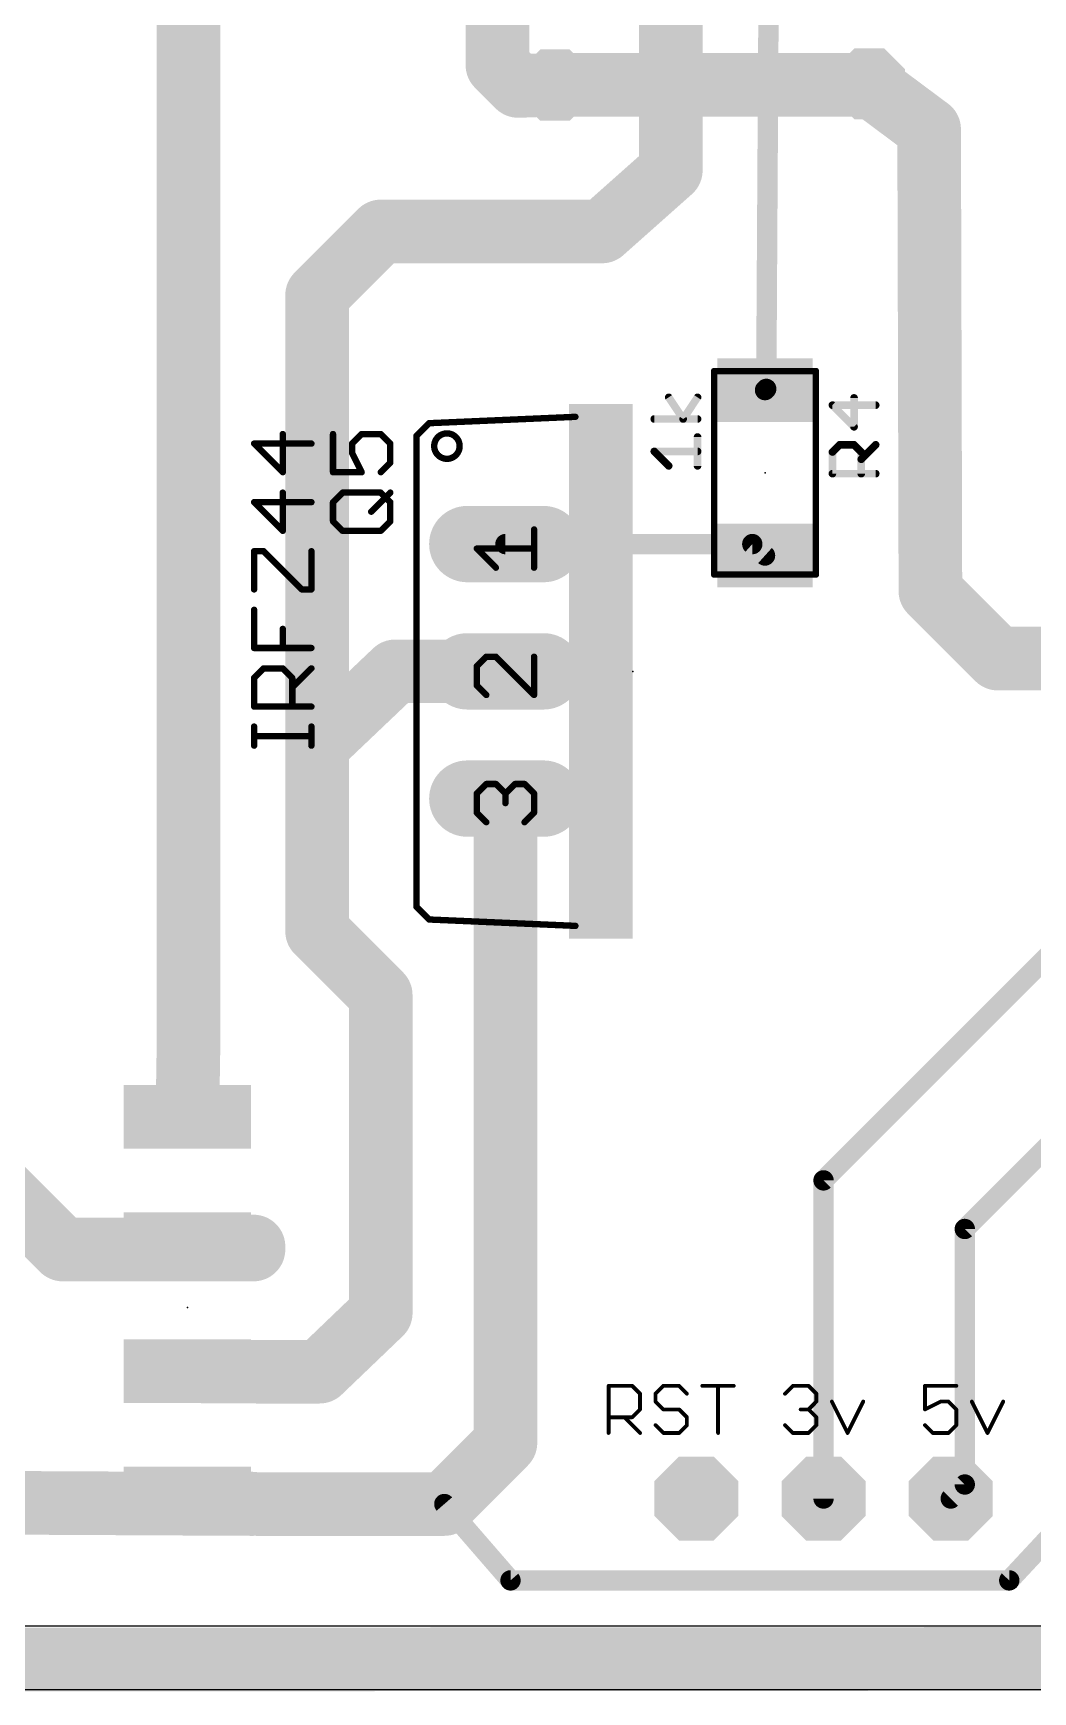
# Model space of a CAD drawing. Extents: x -5.4 to 69.8, y 0.1 to 57.2.
# Drawn here: x 21 to 40.96, y 0.06 to 33.17 of the extents above; entities that cross this region are included whole.
import ezdxf

# ---------------------------------------------------------------- set-up
doc = ezdxf.new("R2010")
doc.units = 0
for name, color, linetype in [('1', 22, 'CONTINUOUS'), ('16', 175, 'CONTINUOUS'), ('17', 82, 'CONTINUOUS'), ('18', 82, 'CONTINUOUS'), ('20', 7, 'CONTINUOUS'), ('21', 253, 'CONTINUOUS'), ('23', 7, 'CONTINUOUS'), ('25', 253, 'CONTINUOUS'), ('27', 253, 'CONTINUOUS'), ('51', 253, 'CONTINUOUS')]:
    doc.layers.add(name, color=color, linetype=linetype)

# ---------------------------------------------------------------- blocks, each defined once
blk = doc.blocks.new('RECT')
blk.add_solid([(-0.5, -0.5), (0.5, -0.5), (-0.5, 0.5), (0.5, 0.5)])
blk = doc.blocks.new('LONGP100')
at = {"const_width": 1}
blk.add_lwpolyline([(-0.5, 0), (0.5, 0)], dxfattribs=at)
at = {"const_width": 0.5}
for points in [[(-0.5, 0.25, 1), (-0.5, -0.25)], [(0.5, -0.25, 1), (0.5, 0.25)]]:
    blk.add_lwpolyline(points, format="xyb", dxfattribs=at)
blk = doc.blocks.new('OCTAGONP')
at = {"const_width": 0.5}
blk.add_lwpolyline([(-0.25, -0.1036), (-0.25, 0.1036), (-0.1036, 0.25), (0.1036, 0.25), (0.25, 0.1036), (0.25, -0.1036), (0.1036, -0.25), (-0.1036, -0.25), (-0.25, -0.1036), (-0.25, 0.1036)], dxfattribs=at)
blk = doc.blocks.new('OCTAGONV')
at = {"const_width": 0.5}
blk.add_lwpolyline([(-0.25, -0.1036), (-0.25, 0.1036), (-0.1036, 0.25), (0.1036, 0.25), (0.25, 0.1036), (0.25, -0.1036), (0.1036, -0.25), (-0.1036, -0.25), (-0.25, -0.1036), (-0.25, 0.1036)], dxfattribs=at)

msp = doc.modelspace()

# ---------------------------------------------------------------- linework, layer by layer
at = {"layer": '1'}
for points, const_width in [([(33.7312, 38.227), (33.7312, 30.4292)], 1.27), ([(35.7124, 38.7858), (35.6362, 26.068)], 0.4064), ([(30.27, 36.58), (30.27, 32.528)], 1.27), ([(24.1, 35.8), (24.1, 12.79)], 1.27), ([(30.27, 32.528), (30.684, 32.114)], 1.27), ([(30.684, 32.114), (31.4206, 32.1394)], 1.27), ([(37.6944, 32.1394), (38.8882, 31.2504)], 1.27), ([(38.8882, 31.2504), (38.9136, 22.0302)], 1.27), ([(33.7312, 30.4292), (32.3596, 29.21)], 1.27), ([(27.94, 29.21), (26.67, 27.94)], 1.27), ([(32.3596, 29.21), (27.94, 29.21)], 1.27), ([(26.67, 27.94), (26.67, 18.9484)], 1.27), ([(35.6362, 26.068), (35.6116, 26.0434)], 0.4064), ([(30.43, 22.97), (35.358, 22.97)], 0.4064), ([(35.358, 22.97), (35.6116, 22.7414)], 0.4064), ([(38.9136, 22.0302), (40.2598, 20.684)], 1.27), ([(40.2598, 20.684), (51.639, 20.684)], 1.27), ([(28.2278, 20.43), (26.67, 18.9484)], 1.27), ([(30.43, 20.43), (28.2278, 20.43)], 1.27), ([(26.67, 18.9484), (26.67, 15.24)], 1.27), ([(30.43, 17.89), (30.43, 5.03)], 1.27), ([(26.67, 15.24), (27.94, 13.97)], 1.27), ([(36.78, 10.27), (41.86, 15.35)], 0.4064), ([(27.94, 13.97), (27.94, 7.62)], 1.27), ([(24.1, 12.79), (24.08, 11.54)], 1.27), ([(41.6, 11.3), (39.6, 9.3)], 0.4064), ([(20.32, 10.16), (21.59, 8.89)], 1.27), ([(36.78, 3.92), (36.78, 10.27)], 0.4064), ([(25.4, 8.95), (24.08, 9)], 1.27), ([(21.59, 8.89), (25.4, 8.89)], 1.27), ([(25.4, 8.89), (25.4, 8.95)], 1.27), ([(39.6, 9.3), (39.6, 4.2)], 0.4064), ([(27.94, 7.62), (26.7208, 6.4516)], 1.27), ([(25.46, 6.4516), (24.08, 6.46)], 1.27), ([(26.7208, 6.4516), (25.46, 6.4516)], 1.27), ([(30.43, 5.03), (29.21, 3.81)], 1.27), ([(20.2946, 3.8354), (25.3956, 3.81)], 1.27), ([(25.4004, 3.8148), (24.08, 3.92)], 1.27), ([(25.3956, 3.81), (25.4004, 3.8148)], 1.27), ([(25.46, 3.81), (25.4004, 3.8148)], 1.27), ([(29.21, 3.81), (25.46, 3.81)], 1.27), ([(39.6, 4.2), (39.32, 3.92)], 0.4064), ([(30.5308, 2.286), (29.21, 3.81)], 0.4064), ([(41.86, 3.76), (40.4876, 2.286)], 0.4064), ([(40.4876, 2.286), (30.5308, 2.286)], 0.4064), ([(45.9112, 0.7222), (8.304, 0.6968)], 1.27)]:
    msp.add_lwpolyline(points, dxfattribs=dict(at, const_width=const_width))
for points, const_width in [([(30.4945, 32.7525, 1), (30.0455, 32.3035)], 0.635), ([(29.9525, 32.528, 1), (30.5875, 32.528)], 0.635), ([(30.6731, 32.4313, 1), (30.6949, 31.7967)], 0.635), ([(30.4595, 31.8895, 1), (30.9085, 32.3385)], 0.635), ([(31.4315, 31.8221, 1), (31.4097, 32.4567)], 0.635), ([(37.884, 32.394, 1), (37.5048, 31.8848)], 0.635), ([(39.2057, 31.2513, 1), (38.5707, 31.2495)], 0.635), ([(38.6986, 30.9958, 1), (39.0778, 31.505)], 0.635), ([(33.9421, 30.1919, 1), (33.5203, 30.6665)], 0.635), ([(33.4137, 30.4292, 1), (34.0487, 30.4292)], 0.635), ([(27.94, 29.5275, 1), (27.94, 28.8925)], 0.635), ([(28.1645, 28.9855, 1), (27.7155, 29.4345)], 0.635), ([(32.3596, 28.8925, 1), (32.3596, 29.5275)], 0.635), ([(32.1487, 29.4473, 1), (32.5705, 28.9727)], 0.635), ([(26.9875, 27.94, 1), (26.3525, 27.94)], 0.635), ([(26.4455, 28.1645, 1), (26.8945, 27.7155)], 0.635), ([(35.5398, 26.1152, 1), (35.6834, 25.9716)], 0.2032), ([(35.5346, 26.0686, 1), (35.7378, 26.0674)], 0.2032), ([(35.708, 25.9962, 1), (35.5644, 26.1398)], 0.2032), ([(30.43, 23.0716, 1), (30.43, 22.8684)], 0.2032), ([(35.426, 23.0455, 1), (35.29, 22.8945)], 0.2032), ([(35.358, 22.8684, 1), (35.358, 23.0716)], 0.2032), ([(35.5436, 22.6659, 1), (35.6796, 22.8169)], 0.2032), ([(39.1381, 22.2547, 1), (38.6891, 21.8057)], 0.635), ([(38.5961, 22.0293, 1), (39.2311, 22.0311)], 0.635), ([(40.2598, 21.0015, 1), (40.2598, 20.3665)], 0.635), ([(40.0353, 20.4595, 1), (40.4843, 20.9085)], 0.635), ([(28.2278, 20.7475, 1), (28.2278, 20.1125)], 0.635), ([(28.4466, 20.1999, 1), (28.009, 20.6601)], 0.635), ([(30.43, 20.1125, 1), (30.43, 20.7475)], 0.635), ([(26.9875, 18.9484, 1), (26.3525, 18.9484)], 0.635), ([(26.4512, 19.1785, 1), (26.8888, 18.7183)], 0.635), ([(26.3525, 18.9484, 1), (26.9875, 18.9484)], 0.635), ([(30.7475, 17.89, 1), (30.1125, 17.89)], 0.635), ([(26.8945, 15.4645, 1), (26.4455, 15.0155)], 0.635), ([(26.3525, 15.24, 1), (26.9875, 15.24)], 0.635), ([(28.2575, 13.97, 1), (27.6225, 13.97)], 0.635), ([(27.7155, 13.7455, 1), (28.1645, 14.1945)], 0.635), ([(24.4175, 12.7849, 1), (23.7825, 12.7951)], 0.635), ([(23.7825, 12.79, 1), (24.4175, 12.79)], 0.635), ([(23.7625, 11.5451, 1), (24.3975, 11.5349)], 0.635), ([(36.8816, 10.27, 1), (36.6784, 10.27)], 0.2032), ([(36.7082, 10.3418, 1), (36.8518, 10.1982)], 0.2032), ([(24.092, 9.3173, 1), (24.068, 8.6827)], 0.635), ([(21.59, 9.2075, 1), (21.59, 8.5725)], 0.635), ([(21.3655, 8.6655, 1), (21.8145, 9.1145)], 0.635), ([(25.7175, 8.95, 1), (25.0825, 8.95)], 0.635), ([(25.388, 8.6327, 1), (25.412, 9.2673)], 0.635), ([(25.4, 8.5725, 1), (25.4, 9.2075)], 0.635), ([(39.7016, 9.3, 1), (39.4984, 9.3)], 0.2032), ([(39.5282, 9.3718, 1), (39.6718, 9.2282)], 0.2032), ([(25.0825, 8.89, 1), (25.7175, 8.89)], 0.635), ([(28.1597, 7.3908, 1), (27.7203, 7.8492)], 0.635), ([(27.6225, 7.62, 1), (28.2575, 7.62)], 0.635), ([(24.0819, 6.7775, 1), (24.0781, 6.1425)], 0.635), ([(25.46, 6.7691, 1), (25.46, 6.1341)], 0.635), ([(25.4581, 6.1341, 1), (25.4619, 6.7691)], 0.635), ([(26.5011, 6.6808, 1), (26.9405, 6.2224)], 0.635), ([(26.7208, 6.1341, 1), (26.7208, 6.7691)], 0.635), ([(30.6545, 4.8055, 1), (30.2055, 5.2545)], 0.635), ([(30.1125, 5.03, 1), (30.7475, 5.03)], 0.635), ([(24.1052, 4.2365, 1), (24.0548, 3.6035)], 0.635), ([(25.1711, 4.0345, 1), (25.6201, 3.5855)], 0.635), ([(25.4256, 4.1312, 1), (25.3751, 3.4983)], 0.635), ([(25.46, 4.1275, 1), (25.46, 3.4925)], 0.635), ([(25.6249, 3.5902, 1), (25.1759, 4.0393)], 0.635), ([(25.3752, 3.4983, 1), (25.4256, 4.1312)], 0.635), ([(25.394, 3.4925, 1), (25.3972, 4.1275)], 0.635), ([(25.4348, 3.4935, 1), (25.4852, 4.1265)], 0.635), ([(28.9855, 4.0345, 1), (29.4345, 3.5855)], 0.635), ([(29.21, 3.4925, 1), (29.21, 4.1275)], 0.635), ([(39.6718, 4.1282, 1), (39.5282, 4.2718)], 0.2032), ([(29.2868, 3.8765, 1), (29.1332, 3.7435)], 0.2032), ([(36.6784, 3.92, 1), (36.8816, 3.92)], 0.2032), ([(39.2482, 3.9918, 1), (39.3918, 3.8482)], 0.2032), ([(39.4984, 4.2, 1), (39.7016, 4.2)], 0.2032), ([(30.5308, 2.3876, 1), (30.5308, 2.1844)], 0.2032), ([(30.454, 2.2195, 1), (30.6076, 2.3525)], 0.2032), ([(40.4132, 2.3552, 1), (40.562, 2.2168)], 0.2032), ([(40.4876, 2.1844, 1), (40.4876, 2.3876)], 0.2032)]:
    msp.add_lwpolyline(points, format="xyb", dxfattribs=dict(at, const_width=const_width))
at = {"layer": '16', "const_width": 1.27}
msp.add_lwpolyline([(31.4206, 32.1394), (37.6944, 32.1394)], dxfattribs=at)
at = {"layer": '16', "const_width": 0.635}
for points in [[(31.4206, 32.4569, 1), (31.4206, 31.8219)], [(37.6944, 31.8219, 1), (37.6944, 32.4569)]]:
    msp.add_lwpolyline(points, format="xyb", dxfattribs=at)
at = {"layer": '20'}
for p, q in [((1.22, 1.38), (67.26, 1.38)), ((-0.05, 0.11), (69.47, 0.11))]:
    msp.add_line(p, q, dxfattribs=at)
at = {"layer": '21'}
for points, const_width in [([(34.5956, 22.3604), (34.5956, 26.4244)], 0.127), ([(34.5956, 26.4244), (36.6276, 26.4244)], 0.127), ([(36.6276, 26.4244), (36.6276, 22.3604)], 0.127), ([(28.906, 25.383), (31.827, 25.51)], 0.127), ([(28.906, 25.383), (28.652, 25.129)], 0.127), ([(28.652, 15.731), (28.652, 25.129)], 0.127), ([(36.6276, 22.3604), (34.5956, 22.3604)], 0.127), ([(28.652, 15.731), (28.906, 15.477)], 0.127), ([(31.827, 15.35), (28.906, 15.477)], 0.127), ([(32.49, 5.2281), (32.49, 6.1687)], 0.0762), ([(32.49, 6.1687), (32.9603, 6.1687)], 0.0762), ([(32.9603, 6.1687), (33.1171, 6.0119)], 0.0762), ([(33.1171, 6.0119), (33.1171, 5.6984)], 0.0762), ([(33.5823, 6.1687), (33.4255, 6.0119)], 0.0762), ([(33.4255, 6.0119), (33.4255, 5.8552)], 0.0762), ([(33.8958, 6.1687), (33.5823, 6.1687)], 0.0762), ([(34.0526, 6.0119), (33.8958, 6.1687)], 0.0762), ([(34.361, 6.1687), (34.9881, 6.1687)], 0.0762), ([(34.6746, 5.2281), (34.6746, 6.1687)], 0.0762), ([(36.0104, 6.0119), (36.1672, 6.1687)], 0.0762), ([(36.1672, 6.1687), (36.4807, 6.1687)], 0.0762), ([(36.4807, 6.1687), (36.6375, 6.0119)], 0.0762), ([(36.6375, 6.0119), (36.6375, 5.8552)], 0.0762), ([(39.4315, 6.1687), (38.8044, 6.1687)], 0.0762), ([(38.8044, 6.1687), (38.8044, 5.6984)], 0.0762), ([(33.1171, 5.6984), (32.9603, 5.5416)], 0.0762), ([(33.4255, 5.8552), (33.5823, 5.6984)], 0.0762), ([(33.5823, 5.6984), (33.8958, 5.6984)], 0.0762), ([(33.8958, 5.6984), (34.0526, 5.5416)], 0.0762), ([(36.4807, 5.6984), (36.3239, 5.6984)], 0.0762), ([(36.6375, 5.8552), (36.4807, 5.6984)], 0.0762), ([(36.4807, 5.6984), (36.6375, 5.5416)], 0.0762), ([(36.9459, 5.8552), (37.2595, 5.2281)], 0.0762), ([(37.2595, 5.2281), (37.573, 5.8552)], 0.0762), ([(38.8044, 5.6984), (39.1179, 5.8552)], 0.0762), ([(39.1179, 5.8552), (39.2747, 5.8552)], 0.0762), ([(39.2747, 5.8552), (39.4315, 5.6984)], 0.0762), ([(39.4315, 5.6984), (39.4315, 5.3849)], 0.0762), ([(39.7399, 5.8552), (40.0535, 5.2281)], 0.0762), ([(40.0535, 5.2281), (40.367, 5.8552)], 0.0762), ([(32.9603, 5.5416), (32.49, 5.5416)], 0.0762), ([(32.8035, 5.5416), (33.1171, 5.2281)], 0.0762), ([(33.5823, 5.2281), (33.4255, 5.3849)], 0.0762), ([(34.0526, 5.3849), (33.8958, 5.2281)], 0.0762), ([(34.0526, 5.5416), (34.0526, 5.3849)], 0.0762), ([(36.1672, 5.2281), (36.0104, 5.3849)], 0.0762), ([(36.6375, 5.3849), (36.4807, 5.2281)], 0.0762), ([(36.6375, 5.5416), (36.6375, 5.3849)], 0.0762), ([(38.9612, 5.2281), (38.8044, 5.3849)], 0.0762), ([(39.4315, 5.3849), (39.2747, 5.2281)], 0.0762), ([(33.8958, 5.2281), (33.5823, 5.2281)], 0.0762), ([(36.4807, 5.2281), (36.1672, 5.2281)], 0.0762), ([(39.2747, 5.2281), (38.9612, 5.2281)], 0.0762)]:
    msp.add_lwpolyline(points, dxfattribs=dict(at, const_width=const_width))
for points, const_width in [([(34.6274, 26.4244, 1), (34.5639, 26.4244)], 0.0635), ([(34.5956, 26.4562, 1), (34.5956, 26.3927)], 0.0635), ([(36.6594, 26.4244, 1), (36.5958, 26.4244)], 0.0635), ([(36.6276, 26.3927, 1), (36.6276, 26.4562)], 0.0635), ([(31.8284, 25.4783, 1), (31.8256, 25.5417)], 0.0635), ([(28.6295, 25.1515, 1), (28.6745, 25.1065)], 0.0635), ([(28.6837, 25.129, 1), (28.6203, 25.129)], 0.0635), ([(28.9046, 25.4147, 1), (28.9074, 25.3513)], 0.0635), ([(28.9285, 25.3605, 1), (28.8835, 25.4055)], 0.0635), ([(29.2616, 24.6718, 1), (29.2616, 25.1798, 1), (29.2616, 24.6718)], 0.127), ([(34.5956, 22.3922, 1), (34.5956, 22.3287)], 0.0635), ([(34.5639, 22.3604, 1), (34.6274, 22.3604)], 0.0635), ([(36.5958, 22.3604, 1), (36.6594, 22.3604)], 0.0635), ([(36.6276, 22.3287, 1), (36.6276, 22.3922)], 0.0635), ([(28.6745, 15.7535, 1), (28.6295, 15.7085)], 0.0635), ([(28.6203, 15.731, 1), (28.6837, 15.731)], 0.0635), ([(28.9074, 15.5087, 1), (28.9046, 15.4453)], 0.0635), ([(28.8835, 15.4545, 1), (28.9285, 15.4995)], 0.0635), ([(31.8256, 15.3183, 1), (31.8284, 15.3817)], 0.0635), ([(32.49, 6.1878, 1), (32.49, 6.1497)], 0.0381), ([(32.5091, 6.1687, 1), (32.471, 6.1687)], 0.0381), ([(32.9738, 6.1822, 1), (32.9468, 6.1552)], 0.0381), ([(32.9603, 6.1497, 1), (32.9603, 6.1878)], 0.0381), ([(33.1361, 6.0119, 1), (33.098, 6.0119)], 0.0381), ([(33.1036, 5.9985, 1), (33.1305, 6.0254)], 0.0381), ([(33.412, 6.0254, 1), (33.439, 5.9985)], 0.0381), ([(33.4446, 6.0119, 1), (33.4065, 6.0119)], 0.0381), ([(33.5823, 6.1878, 1), (33.5823, 6.1497)], 0.0381), ([(33.5958, 6.1552, 1), (33.5688, 6.1822)], 0.0381), ([(33.9093, 6.1822, 1), (33.8823, 6.1552)], 0.0381), ([(33.8958, 6.1497, 1), (33.8958, 6.1878)], 0.0381), ([(34.0391, 5.9985, 1), (34.0661, 6.0254)], 0.0381), ([(34.361, 6.1878, 1), (34.361, 6.1497)], 0.0381), ([(34.6936, 6.1687, 1), (34.6555, 6.1687)], 0.0381), ([(34.9881, 6.1497, 1), (34.9881, 6.1878)], 0.0381), ([(35.9969, 6.0254, 1), (36.0239, 5.9985)], 0.0381), ([(36.1672, 6.1878, 1), (36.1672, 6.1497)], 0.0381), ([(36.1806, 6.1552, 1), (36.1537, 6.1822)], 0.0381), ([(36.4942, 6.1822, 1), (36.4672, 6.1552)], 0.0381), ([(36.4807, 6.1497, 1), (36.4807, 6.1878)], 0.0381), ([(36.6565, 6.0119, 1), (36.6184, 6.0119)], 0.0381), ([(36.624, 5.9985, 1), (36.6509, 6.0254)], 0.0381), ([(38.8044, 6.1878, 1), (38.8044, 6.1497)], 0.0381), ([(38.8235, 6.1687, 1), (38.7854, 6.1687)], 0.0381), ([(39.4315, 6.1497, 1), (39.4315, 6.1878)], 0.0381), ([(33.098, 5.6984, 1), (33.1361, 5.6984)], 0.0381), ([(33.1305, 5.6849, 1), (33.1036, 5.7119)], 0.0381), ([(33.439, 5.8686, 1), (33.412, 5.8417)], 0.0381), ([(33.4065, 5.8552, 1), (33.4446, 5.8552)], 0.0381), ([(33.5823, 5.7175, 1), (33.5823, 5.6794)], 0.0381), ([(33.5688, 5.6849, 1), (33.5958, 5.7119)], 0.0381), ([(33.9093, 5.7119, 1), (33.8823, 5.6849)], 0.0381), ([(33.8958, 5.6794, 1), (33.8958, 5.7175)], 0.0381), ([(36.3239, 5.7175, 1), (36.3239, 5.6794)], 0.0381), ([(36.4942, 5.7119, 1), (36.4672, 5.6849)], 0.0381), ([(36.4672, 5.7119, 1), (36.4942, 5.6849)], 0.0381), ([(36.4807, 5.6794, 1), (36.4807, 5.7175)], 0.0381), ([(36.6184, 5.8552, 1), (36.6565, 5.8552)], 0.0381), ([(36.6509, 5.8417, 1), (36.624, 5.8686)], 0.0381), ([(36.963, 5.8637, 1), (36.9289, 5.8466)], 0.0381), ([(37.59, 5.8466, 1), (37.5559, 5.8637)], 0.0381), ([(38.7959, 5.7154, 1), (38.8129, 5.6814)], 0.0381), ([(38.7854, 5.6984, 1), (38.8235, 5.6984)], 0.0381), ([(39.1179, 5.8742, 1), (39.1179, 5.8361)], 0.0381), ([(39.1265, 5.8381, 1), (39.1094, 5.8722)], 0.0381), ([(39.2882, 5.8686, 1), (39.2612, 5.8417)], 0.0381), ([(39.2747, 5.8361, 1), (39.2747, 5.8742)], 0.0381), ([(39.4505, 5.6984, 1), (39.4124, 5.6984)], 0.0381), ([(39.418, 5.6849, 1), (39.4449, 5.7119)], 0.0381), ([(39.757, 5.8637, 1), (39.7229, 5.8466)], 0.0381), ([(40.384, 5.8466, 1), (40.3499, 5.8637)], 0.0381), ([(32.49, 5.5607, 1), (32.49, 5.5226)], 0.0381), ([(32.817, 5.5551, 1), (32.7901, 5.5282)], 0.0381), ([(32.9468, 5.5551, 1), (32.9738, 5.5282)], 0.0381), ([(32.9603, 5.5226, 1), (32.9603, 5.5607)], 0.0381), ([(33.439, 5.3983, 1), (33.412, 5.3714)], 0.0381), ([(34.0716, 5.5416, 1), (34.0335, 5.5416)], 0.0381), ([(34.0335, 5.3849, 1), (34.0716, 5.3849)], 0.0381), ([(34.0391, 5.5282, 1), (34.0661, 5.5551)], 0.0381), ([(34.0661, 5.3714, 1), (34.0391, 5.3983)], 0.0381), ([(36.0239, 5.3983, 1), (35.9969, 5.3714)], 0.0381), ([(36.6565, 5.5416, 1), (36.6184, 5.5416)], 0.0381), ([(36.6184, 5.3849, 1), (36.6565, 5.3849)], 0.0381), ([(36.624, 5.5282, 1), (36.6509, 5.5551)], 0.0381), ([(36.6509, 5.3714, 1), (36.624, 5.3983)], 0.0381), ([(38.8179, 5.3983, 1), (38.7909, 5.3714)], 0.0381), ([(39.4124, 5.3849, 1), (39.4505, 5.3849)], 0.0381), ([(39.4449, 5.3714, 1), (39.418, 5.3983)], 0.0381), ([(32.471, 5.2281, 1), (32.5091, 5.2281)], 0.0381), ([(33.1036, 5.2146, 1), (33.1305, 5.2416)], 0.0381), ([(33.5823, 5.2472, 1), (33.5823, 5.2091)], 0.0381), ([(33.5688, 5.2146, 1), (33.5958, 5.2416)], 0.0381), ([(33.8823, 5.2416, 1), (33.9093, 5.2146)], 0.0381), ([(33.8958, 5.2091, 1), (33.8958, 5.2472)], 0.0381), ([(34.6555, 5.2281, 1), (34.6936, 5.2281)], 0.0381), ([(36.1672, 5.2472, 1), (36.1672, 5.2091)], 0.0381), ([(36.1537, 5.2146, 1), (36.1806, 5.2416)], 0.0381), ([(36.4672, 5.2416, 1), (36.4942, 5.2146)], 0.0381), ([(36.4807, 5.2091, 1), (36.4807, 5.2472)], 0.0381), ([(37.2424, 5.2366, 1), (37.2765, 5.2196)], 0.0381), ([(37.2424, 5.2196, 1), (37.2765, 5.2366)], 0.0381), ([(38.9612, 5.2472, 1), (38.9612, 5.2091)], 0.0381), ([(38.9477, 5.2146, 1), (38.9746, 5.2416)], 0.0381), ([(39.2612, 5.2416, 1), (39.2882, 5.2146)], 0.0381), ([(39.2747, 5.2091, 1), (39.2747, 5.2472)], 0.0381), ([(40.0364, 5.2366, 1), (40.0705, 5.2196)], 0.0381), ([(40.0364, 5.2196, 1), (40.0705, 5.2366)], 0.0381)]:
    msp.add_lwpolyline(points, format="xyb", dxfattribs=dict(at, const_width=const_width))
at = {"layer": '23'}
for p in [(35.6116, 24.3924), (32.97, 20.43), (24.08, 7.73)]:
    msp.add_point(p, dxfattribs=at)
at = {"layer": '25'}
for points, const_width in [([(37.3892, 25.3111), (37.3892, 25.8873)], 0.1524), ([(37.8214, 25.7432), (36.9571, 25.7432)], 0.1524), ([(36.9571, 25.7432), (37.3892, 25.3111)], 0.1524), ([(26.9873, 25.1668), (26.9873, 24.4041)], 0.127), ([(27.3687, 24.9761), (27.5593, 25.1668)], 0.127), ([(27.5593, 25.1668), (27.9406, 25.1668)], 0.127), ([(27.9406, 25.1668), (28.1313, 24.9761)], 0.127), ([(27.3687, 24.7854), (27.3687, 24.9761)], 0.127), ([(27.5593, 24.4041), (27.3687, 24.7854)], 0.127), ([(28.1313, 24.9761), (28.1313, 24.5948)], 0.127), ([(36.9571, 24.8077), (37.1011, 24.9518)], 0.1524), ([(36.9571, 24.3756), (36.9571, 24.8077)], 0.1524), ([(37.1011, 24.9518), (37.3892, 24.9518)], 0.1524), ([(37.3892, 24.9518), (37.5333, 24.8077)], 0.1524), ([(37.5333, 24.6637), (37.8214, 24.9518)], 0.1524), ([(37.5333, 24.8077), (37.5333, 24.3756)], 0.1524), ([(28.1313, 24.5948), (27.9406, 24.4041)], 0.127), ([(26.9873, 24.4041), (27.5593, 24.4041)], 0.127), ([(37.8214, 24.3756), (36.9571, 24.3756)], 0.1524), ([(26.9873, 23.8067), (27.178, 23.9974)], 0.127), ([(26.9873, 23.4254), (26.9873, 23.8067)], 0.127), ([(27.178, 23.9974), (27.9406, 23.9974)], 0.127), ([(27.75, 23.616), (28.1313, 23.9974)], 0.127), ([(27.9406, 23.9974), (28.1313, 23.8067)], 0.127), ([(28.1313, 23.8067), (28.1313, 23.4254)], 0.127), ([(27.178, 23.2347), (26.9873, 23.4254)], 0.127), ([(27.9406, 23.2347), (27.178, 23.2347)], 0.127), ([(28.1313, 23.4254), (27.9406, 23.2347)], 0.127)]:
    msp.add_lwpolyline(points, dxfattribs=dict(at, const_width=const_width))
for points, const_width in [([(37.4273, 25.8873, 1), (37.3511, 25.8873)], 0.0762), ([(36.984, 25.7702, 1), (36.9301, 25.7163)], 0.0762), ([(36.9571, 25.7813, 1), (36.9571, 25.7051)], 0.0762), ([(37.8214, 25.7051, 1), (37.8214, 25.7813)], 0.0762), ([(27.0191, 25.1668, 1), (26.9556, 25.1668)], 0.0635), ([(27.5593, 25.1985, 1), (27.5593, 25.135)], 0.0635), ([(27.5818, 25.1443, 1), (27.5369, 25.1892)], 0.0635), ([(27.9631, 25.1892, 1), (27.9182, 25.1443)], 0.0635), ([(27.9406, 25.135, 1), (27.9406, 25.1985)], 0.0635), ([(37.3511, 25.3111, 1), (37.4273, 25.3111)], 0.0762), ([(37.3623, 25.2841, 1), (37.4162, 25.338)], 0.0762), ([(27.4004, 24.9761, 1), (27.3369, 24.9761)], 0.0635), ([(27.3462, 24.9985, 1), (27.3911, 24.9536)], 0.0635), ([(27.397, 24.7996, 1), (27.3403, 24.7712)], 0.0635), ([(28.1631, 24.9761, 1), (28.0996, 24.9761)], 0.0635), ([(28.1088, 24.9536, 1), (28.1538, 24.9985)], 0.0635), ([(36.9301, 24.8347, 1), (36.984, 24.7808)], 0.0762), ([(36.9952, 24.8077, 1), (36.919, 24.8077)], 0.0762), ([(37.1011, 24.9899, 1), (37.1011, 24.9137)], 0.0762), ([(37.1281, 24.9248, 1), (37.0742, 24.9787)], 0.0762), ([(37.4162, 24.9787, 1), (37.3623, 24.9248)], 0.0762), ([(37.3892, 24.9137, 1), (37.3892, 24.9899)], 0.0762), ([(37.5714, 24.8077, 1), (37.4952, 24.8077)], 0.0762), ([(37.5063, 24.7808, 1), (37.5602, 24.8347)], 0.0762), ([(37.8483, 24.9248, 1), (37.7945, 24.9787)], 0.0762), ([(27.3369, 24.7854, 1), (27.4004, 24.7854)], 0.0635), ([(28.0996, 24.5948, 1), (28.1631, 24.5948)], 0.0635), ([(28.1538, 24.5723, 1), (28.1088, 24.6172)], 0.0635), ([(37.5063, 24.6906, 1), (37.5602, 24.6367)], 0.0762), ([(26.9556, 24.4041, 1), (27.0191, 24.4041)], 0.0635), ([(26.9873, 24.4358, 1), (26.9873, 24.3724)], 0.0635), ([(27.5309, 24.3899, 1), (27.5877, 24.4183)], 0.0635), ([(27.5593, 24.3724, 1), (27.5593, 24.4358)], 0.0635), ([(27.9182, 24.4266, 1), (27.9631, 24.3816)], 0.0635), ([(36.9571, 24.4137, 1), (36.9571, 24.3375)], 0.0762), ([(36.919, 24.3756, 1), (36.9952, 24.3756)], 0.0762), ([(37.4952, 24.3756, 1), (37.5714, 24.3756)], 0.0762), ([(37.8214, 24.3375, 1), (37.8214, 24.4137)], 0.0762), ([(27.0191, 23.8067, 1), (26.9556, 23.8067)], 0.0635), ([(26.9649, 23.8291, 1), (27.0098, 23.7842)], 0.0635), ([(27.178, 24.0291, 1), (27.178, 23.9656)], 0.0635), ([(27.2004, 23.9749, 1), (27.1555, 24.0198)], 0.0635), ([(27.9631, 24.0198, 1), (27.9182, 23.9749)], 0.0635), ([(27.9406, 23.9656, 1), (27.9406, 24.0291)], 0.0635), ([(28.1631, 23.8067, 1), (28.0996, 23.8067)], 0.0635), ([(28.1538, 23.9749, 1), (28.1088, 24.0198)], 0.0635), ([(28.1088, 23.7842, 1), (28.1538, 23.8291)], 0.0635), ([(27.7275, 23.6385, 1), (27.7724, 23.5936)], 0.0635), ([(26.9556, 23.4254, 1), (27.0191, 23.4254)], 0.0635), ([(27.0098, 23.4478, 1), (26.9649, 23.4029)], 0.0635), ([(27.178, 23.2665, 1), (27.178, 23.203)], 0.0635), ([(27.1555, 23.2123, 1), (27.2004, 23.2572)], 0.0635), ([(27.9182, 23.2572, 1), (27.9631, 23.2123)], 0.0635), ([(27.9406, 23.203, 1), (27.9406, 23.2665)], 0.0635), ([(28.0996, 23.4254, 1), (28.1631, 23.4254)], 0.0635), ([(28.1538, 23.4029, 1), (28.1088, 23.4478)], 0.0635)]:
    msp.add_lwpolyline(points, format="xyb", dxfattribs=dict(at, const_width=const_width))
at = {"layer": '27'}
for points, const_width in [([(33.9773, 25.467), (33.6892, 25.8992)], 0.1524), ([(34.2654, 25.8992), (33.9773, 25.467)], 0.1524), ([(34.2654, 25.467), (33.4011, 25.467)], 0.1524), ([(25.9845, 24.4041), (25.9845, 25.1667)], 0.127), ([(34.2654, 24.5315), (34.2654, 25.1077)], 0.1524), ([(26.5565, 24.9761), (25.4125, 24.9761)], 0.127), ([(25.4125, 24.9761), (25.9845, 24.4041)], 0.127), ([(33.6892, 24.5315), (33.4011, 24.8196)], 0.1524), ([(33.4011, 24.8196), (34.2654, 24.8196)], 0.1524), ([(26.5565, 23.8067), (25.4125, 23.8067)], 0.127), ([(25.4125, 23.8067), (25.9845, 23.2347)], 0.127), ([(25.9845, 23.2347), (25.9845, 23.9973)], 0.127), ([(25.4125, 22.0653), (25.4125, 22.8279)], 0.127), ([(25.4125, 22.8279), (25.6032, 22.8279)], 0.127), ([(25.6032, 22.8279), (26.3658, 22.0653)], 0.127), ([(26.5565, 22.0653), (26.5565, 22.8279)], 0.127), ([(26.3658, 22.0653), (26.5565, 22.0653)], 0.127), ([(25.4125, 20.8959), (25.4125, 21.6585)], 0.127), ([(25.9845, 20.8959), (25.9845, 21.2772)], 0.127), ([(26.5565, 20.8959), (25.4125, 20.8959)], 0.127), ([(25.4125, 20.2985), (25.6032, 20.4892)], 0.127), ([(25.6032, 20.4892), (25.9845, 20.4892)], 0.127), ([(25.9845, 20.4892), (26.1752, 20.2985)], 0.127), ([(26.1752, 20.1078), (26.5565, 20.4892)], 0.127), ([(25.4125, 19.7265), (25.4125, 20.2985)], 0.127), ([(26.1752, 20.2985), (26.1752, 19.7265)], 0.127), ([(26.5565, 19.7265), (25.4125, 19.7265)], 0.127), ([(25.4125, 18.9469), (25.4125, 19.3282)], 0.127), ([(26.5565, 18.9469), (26.5565, 19.3282)], 0.127), ([(26.5565, 19.1376), (25.4125, 19.1376)], 0.127)]:
    msp.add_lwpolyline(points, dxfattribs=dict(at, const_width=const_width))
for points, const_width in [([(33.7209, 25.9203, 1), (33.6575, 25.878)], 0.0762), ([(34.2971, 25.878, 1), (34.2337, 25.9203)], 0.0762), ([(33.4011, 25.5051, 1), (33.4011, 25.4289)], 0.0762), ([(33.9456, 25.4881, 1), (34.009, 25.4459)], 0.0762), ([(33.9456, 25.4459, 1), (34.009, 25.4881)], 0.0762), ([(34.2654, 25.4289, 1), (34.2654, 25.5051)], 0.0762), ([(26.0163, 25.1667, 1), (25.9528, 25.1667)], 0.0635), ([(34.3035, 25.1077, 1), (34.2273, 25.1077)], 0.0762), ([(25.4125, 25.0078, 1), (25.4125, 24.9443)], 0.0635), ([(25.435, 24.9985, 1), (25.3901, 24.9536)], 0.0635), ([(26.5565, 24.9443, 1), (26.5565, 25.0078)], 0.0635), ([(33.428, 24.8465, 1), (33.3741, 24.7927)], 0.0762), ([(33.4011, 24.8577, 1), (33.4011, 24.7815)], 0.0762), ([(34.2654, 24.7815, 1), (34.2654, 24.8577)], 0.0762), ([(33.6622, 24.5045, 1), (33.7161, 24.5584)], 0.0762), ([(34.2273, 24.5315, 1), (34.3035, 24.5315)], 0.0762), ([(25.9528, 24.4041, 1), (26.0163, 24.4041)], 0.0635), ([(25.9621, 24.3816, 1), (26.007, 24.4265)], 0.0635), ([(25.4125, 23.8384, 1), (25.4125, 23.7749)], 0.0635), ([(25.435, 23.8291, 1), (25.3901, 23.7842)], 0.0635), ([(26.0163, 23.9973, 1), (25.9528, 23.9973)], 0.0635), ([(26.5565, 23.7749, 1), (26.5565, 23.8384)], 0.0635), ([(25.9528, 23.2347, 1), (26.0163, 23.2347)], 0.0635), ([(25.9621, 23.2122, 1), (26.007, 23.2571)], 0.0635), ([(25.4125, 22.8597, 1), (25.4125, 22.7962)], 0.0635), ([(25.4443, 22.8279, 1), (25.3808, 22.8279)], 0.0635), ([(25.6256, 22.8504, 1), (25.5807, 22.8055)], 0.0635), ([(25.6032, 22.7962, 1), (25.6032, 22.8597)], 0.0635), ([(26.5882, 22.8279, 1), (26.5248, 22.8279)], 0.0635), ([(25.3808, 22.0653, 1), (25.4443, 22.0653)], 0.0635), ([(26.3658, 22.097, 1), (26.3658, 22.0335)], 0.0635), ([(26.3434, 22.0428, 1), (26.3883, 22.0877)], 0.0635), ([(26.5248, 22.0653, 1), (26.5882, 22.0653)], 0.0635), ([(26.5565, 22.0335, 1), (26.5565, 22.097)], 0.0635), ([(25.4443, 21.6585, 1), (25.3808, 21.6585)], 0.0635), ([(26.0163, 21.2772, 1), (25.9528, 21.2772)], 0.0635), ([(25.4125, 20.9276, 1), (25.4125, 20.8641)], 0.0635), ([(25.3808, 20.8959, 1), (25.4443, 20.8959)], 0.0635), ([(25.9528, 20.8959, 1), (26.0163, 20.8959)], 0.0635), ([(26.5565, 20.8641, 1), (26.5565, 20.9276)], 0.0635), ([(25.6032, 20.5209, 1), (25.6032, 20.4574)], 0.0635), ([(25.6256, 20.4667, 1), (25.5807, 20.5116)], 0.0635), ([(26.007, 20.5116, 1), (25.9621, 20.4667)], 0.0635), ([(25.9845, 20.4574, 1), (25.9845, 20.5209)], 0.0635), ([(26.579, 20.4667, 1), (26.534, 20.5116)], 0.0635), ([(25.4443, 20.2985, 1), (25.3808, 20.2985)], 0.0635), ([(25.3901, 20.3209, 1), (25.435, 20.276)], 0.0635), ([(26.2069, 20.2985, 1), (26.1434, 20.2985)], 0.0635), ([(26.1527, 20.276, 1), (26.1976, 20.3209)], 0.0635), ([(26.1527, 20.1303, 1), (26.1976, 20.0854)], 0.0635), ([(25.4125, 19.7583, 1), (25.4125, 19.6948)], 0.0635), ([(25.3808, 19.7265, 1), (25.4443, 19.7265)], 0.0635), ([(26.1434, 19.7265, 1), (26.2069, 19.7265)], 0.0635), ([(26.5565, 19.6948, 1), (26.5565, 19.7583)], 0.0635), ([(25.4443, 19.3282, 1), (25.3808, 19.3282)], 0.0635), ([(26.5882, 19.3282, 1), (26.5248, 19.3282)], 0.0635), ([(25.4125, 19.1693, 1), (25.4125, 19.1058)], 0.0635), ([(25.3808, 18.9469, 1), (25.4443, 18.9469)], 0.0635), ([(26.5248, 18.9469, 1), (26.5882, 18.9469)], 0.0635), ([(26.5565, 19.1058, 1), (26.5565, 19.1693)], 0.0635)]:
    msp.add_lwpolyline(points, format="xyb", dxfattribs=dict(at, const_width=const_width))
at = {"layer": '51', "const_width": 0.127}
for points in [[(31.0015, 22.4991), (31.0015, 23.2618)], [(30.2389, 22.4991), (29.8575, 22.8804)], [(29.8575, 22.8804), (31.0015, 22.8804)], [(30.0482, 20.7218), (29.8575, 20.5311)], [(29.8575, 20.5311), (29.8575, 20.1498)], [(30.2389, 20.7218), (30.0482, 20.7218)], [(31.0015, 19.9591), (30.2389, 20.7218)], [(31.0015, 20.7218), (31.0015, 19.9591)], [(29.8575, 20.1498), (30.0482, 19.9591)], [(29.8575, 17.9911), (30.0482, 18.1818)], [(30.0482, 18.1818), (30.2389, 18.1818)], [(30.2389, 18.1818), (30.4295, 17.9911)], [(30.4295, 17.9911), (30.6202, 18.1818)], [(30.6202, 18.1818), (30.8108, 18.1818)], [(30.8108, 18.1818), (31.0015, 17.9911)], [(29.8575, 17.6098), (29.8575, 17.9911)], [(30.4295, 17.9911), (30.4295, 17.8004)], [(31.0015, 17.9911), (31.0015, 17.6098)], [(30.0482, 17.4191), (29.8575, 17.6098)], [(31.0015, 17.6098), (30.8108, 17.4191)]]:
    msp.add_lwpolyline(points, dxfattribs=at)
at = {"layer": '51', "const_width": 0.0635}
for points in [[(31.0332, 23.2618, 1), (30.9698, 23.2618)], [(29.8575, 22.9122, 1), (29.8575, 22.8487)], [(29.88, 22.9029, 1), (29.8351, 22.858)], [(31.0015, 22.8487, 1), (31.0015, 22.9122)], [(30.2164, 22.4767, 1), (30.2613, 22.5216)], [(30.9698, 22.4991, 1), (31.0332, 22.4991)], [(29.8893, 20.5311, 1), (29.8258, 20.5311)], [(29.8351, 20.5535, 1), (29.88, 20.5086)], [(30.0482, 20.7535, 1), (30.0482, 20.69)], [(30.0706, 20.6993, 1), (30.0257, 20.7442)], [(30.2613, 20.7442, 1), (30.2164, 20.6993)], [(30.2389, 20.69, 1), (30.2389, 20.7535)], [(31.0332, 20.7218, 1), (30.9698, 20.7218)], [(29.88, 20.1722, 1), (29.8351, 20.1273)], [(29.8258, 20.1498, 1), (29.8893, 20.1498)], [(30.0257, 19.9367, 1), (30.0706, 19.9816)], [(30.9698, 19.9591, 1), (31.0332, 19.9591)], [(30.979, 19.9367, 1), (31.024, 19.9816)], [(30.0482, 18.2135, 1), (30.0482, 18.15)], [(30.0706, 18.1593, 1), (30.0257, 18.2042)], [(30.2613, 18.2042, 1), (30.2164, 18.1593)], [(30.2389, 18.15, 1), (30.2389, 18.2135)], [(30.6202, 18.2135, 1), (30.6202, 18.15)], [(30.6426, 18.1593, 1), (30.5977, 18.2042)], [(30.8333, 18.2042, 1), (30.7884, 18.1593)], [(30.8108, 18.15, 1), (30.8108, 18.2135)], [(29.8893, 17.9911, 1), (29.8258, 17.9911)], [(29.8351, 18.0135, 1), (29.88, 17.9686)], [(30.4613, 17.9911, 1), (30.3978, 17.9911)], [(30.4071, 18.0135, 1), (30.452, 17.9686)], [(30.4071, 17.9686, 1), (30.452, 18.0135)], [(31.0332, 17.9911, 1), (30.9698, 17.9911)], [(30.979, 17.9686, 1), (31.024, 18.0135)], [(29.88, 17.6322, 1), (29.8351, 17.5873)], [(29.8258, 17.6098, 1), (29.8893, 17.6098)], [(30.3978, 17.8004, 1), (30.4613, 17.8004)], [(30.9698, 17.6098, 1), (31.0332, 17.6098)], [(31.024, 17.5873, 1), (30.979, 17.6322)], [(30.0257, 17.3967, 1), (30.0706, 17.4416)], [(30.7884, 17.4416, 1), (30.8333, 17.3967)]]:
    msp.add_lwpolyline(points, format="xyb", dxfattribs=at)

# ---------------------------------------------------------------- block references
at = {"layer": '1', "xscale": 1.27}
for p, yscale, rotation in [((35.6116, 26.0434), 1.905, 270), ((35.6116, 22.7414), 1.905, 270), ((24.08, 11.54), 2.54, 90), ((24.08, 9), 2.54, 90), ((24.08, 6.46), 2.54, 90), ((24.08, 3.92), 2.54, 90)]:
    msp.add_blockref('RECT', p, dxfattribs=dict(at, yscale=yscale, rotation=rotation))
at = {"layer": '17'}
for name, p, xscale, yscale in [('LONGP100', (30.43, 22.97), 1.524, 1.524), ('LONGP100', (30.43, 22.97), 1.524, 1.524), ('LONGP100', (30.43, 20.43), 1.524, 1.524), ('LONGP100', (30.43, 20.43), 1.524, 1.524), ('LONGP100', (30.43, 17.89), 1.524, 1.524), ('LONGP100', (30.43, 17.89), 1.524, 1.524), ('OCTAGONP', (34.24, 3.92), 1.6764, 1.6764), ('OCTAGONP', (34.24, 3.92), 1.6764, 1.6764), ('OCTAGONP', (36.78, 3.92), 1.6764, 1.6764), ('OCTAGONP', (36.78, 3.92), 1.6764, 1.6764), ('OCTAGONP', (39.32, 3.92), 1.6764, 1.6764), ('OCTAGONP', (39.32, 3.92), 1.6764, 1.6764)]:
    msp.add_blockref(name, p, dxfattribs=dict(at, xscale=xscale, yscale=yscale))
at = {"layer": '18'}
for p, xscale, yscale in [((31.4198, 32.131), 1.4224, 1.4224), ((31.4198, 32.131), 1.4224, 1.4224), ((37.6936, 32.1564), 1.4224, 1.4224), ((37.6936, 32.1564), 1.4224, 1.4224), ((37.6682, 32.1564), 1.27, 1.27), ((37.6682, 32.1564), 1.27, 1.27), ((31.4452, 32.131), 1.27, 1.27), ((31.4452, 32.131), 1.27, 1.27), ((31.4206, 32.1394), 1.2064, 1.2064), ((31.4206, 32.1394), 1.2064, 1.2064), ((37.6944, 32.1394), 1.2064, 1.2064), ((37.6944, 32.1394), 1.2064, 1.2064)]:
    msp.add_blockref('OCTAGONV', p, dxfattribs=dict(at, xscale=xscale, yscale=yscale))
at = {"layer": '21', "rotation": 270}
for p, xscale, yscale in [((31.954, 24.8115), 1.905, 0.508), ((32.589, 20.43), 10.668, 0.762), ((31.954, 21.7), 0.762, 0.508), ((31.954, 19.16), 0.762, 0.508), ((31.954, 16.0485), 1.905, 0.508)]:
    msp.add_blockref('RECT', p, dxfattribs=dict(at, xscale=xscale, yscale=yscale))
at = {"layer": '51', "xscale": 1.778, "yscale": 0.508, "rotation": 270}
for p in [(31.954, 22.97), (31.954, 20.43), (31.954, 17.89)]:
    msp.add_blockref('RECT', p, dxfattribs=at)

doc.saveas('drawing.dxf')
